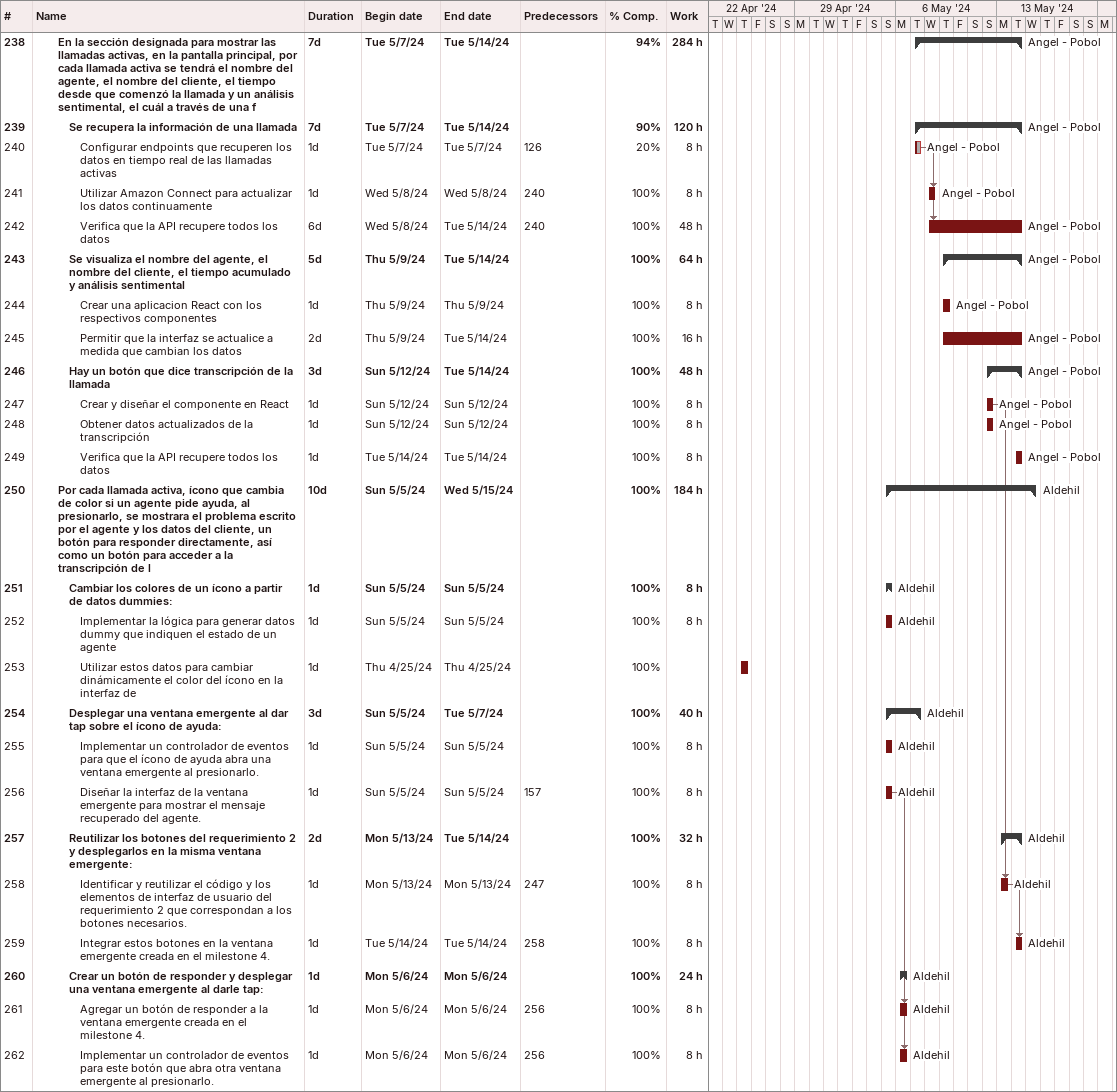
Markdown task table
| ID | Level | Task | Duration | Start | Finish | Predecessors | Resources | % complete | Work (h) |
|---|---|---|---|---|---|---|---|---|---|
| 238 | 3 | **En la sección designada para mostrar las llamadas activas, en la pantalla principal, por cada llamada activa se tendrá el nombre del agente, el nombre del cliente, el tiempo desde que comenzó la llamada y un análisis sentimental, el cuál a través de una f** | 7d | 2024-05-07 | 2024-05-14 |  | Angel - Pobol | 94 | 284 |
| 239 | 4 | **Se recupera la información de una llamada** | 7d | 2024-05-07 | 2024-05-14 |  | Angel - Pobol | 90 | 120 |
| 240 | 5 | Configurar endpoints que recuperen los datos en tiempo real de las llamadas activas | 1d | 2024-05-07 | 2024-05-07 | 126 | Angel - Pobol | 20 | 8 |
| 241 | 5 | Utilizar Amazon Connect para actualizar los datos continuamente | 1d | 2024-05-08 | 2024-05-08 | 240 | Angel - Pobol | 100 | 8 |
| 242 | 5 | Verifica que la API recupere todos los datos | 6d | 2024-05-08 | 2024-05-14 | 240 | Angel - Pobol | 100 | 48 |
| 243 | 4 | **Se visualiza el nombre del agente, el nombre del cliente, el tiempo acumulado y análisis sentimental** | 5d | 2024-05-09 | 2024-05-14 |  | Angel - Pobol | 100 | 64 |
| 244 | 5 | Crear una aplicacion React con los respectivos componentes | 1d | 2024-05-09 | 2024-05-09 |  | Angel - Pobol | 100 | 8 |
| 245 | 5 | Permitir que la interfaz se actualice a medida que cambian los datos | 2d | 2024-05-09 | 2024-05-14 |  | Angel - Pobol | 100 | 16 |
| 246 | 4 | **Hay un botón que dice transcripción de la llamada** | 3d | 2024-05-12 | 2024-05-14 |  | Angel - Pobol | 100 | 48 |
| 247 | 5 | Crear y diseñar el componente en React | 1d | 2024-05-12 | 2024-05-12 |  | Angel - Pobol | 100 | 8 |
| 248 | 5 | Obtener datos actualizados de la transcripción | 1d | 2024-05-12 | 2024-05-12 |  | Angel - Pobol | 100 | 8 |
| 249 | 5 | Verifica que la API recupere todos los datos | 1d | 2024-05-14 | 2024-05-14 |  | Angel - Pobol | 100 | 8 |
| 250 | 3 | **Por cada llamada activa, ícono que cambia de color si un agente pide ayuda, al presionarlo, se mostrara el problema escrito por el agente y los datos del cliente, un botón para responder directamente, así como un botón para acceder a la transcripción de l** | 10d | 2024-05-05 | 2024-05-15 |  | Aldehil | 100 | 184 |
| 251 | 4 | **Cambiar los colores de un ícono a partir de datos dummies:** | 1d | 2024-05-05 | 2024-05-05 |  | Aldehil | 100 | 8 |
| 252 | 5 | Implementar la lógica para generar datos dummy que indiquen el estado de un agente | 1d | 2024-05-05 | 2024-05-05 |  | Aldehil | 100 | 8 |
| 253 | 5 | Utilizar estos datos para cambiar dinámicamente el color del ícono en la interfaz de | 1d | 2024-04-25 | 2024-04-25 |  |  | 100 |  |
| 254 | 4 | **Desplegar una ventana emergente al dar tap sobre el ícono de ayuda:** | 3d | 2024-05-05 | 2024-05-07 |  | Aldehil | 100 | 40 |
| 255 | 5 | Implementar un controlador de eventos para que el ícono de ayuda abra una ventana emergente al presionarlo. | 1d | 2024-05-05 | 2024-05-05 |  | Aldehil | 100 | 8 |
| 256 | 5 | Diseñar la interfaz de la ventana emergente para mostrar el mensaje recuperado del agente. | 1d | 2024-05-05 | 2024-05-05 | 157 | Aldehil | 100 | 8 |
| 257 | 4 | **Reutilizar los botones del requerimiento 2 y desplegarlos en la misma ventana emergente:** | 2d | 2024-05-13 | 2024-05-14 |  | Aldehil | 100 | 32 |
| 258 | 5 | Identificar y reutilizar el código y los elementos de interfaz de usuario del requerimiento 2 que correspondan a los botones necesarios. | 1d | 2024-05-13 | 2024-05-13 | 247 | Aldehil | 100 | 8 |
| 259 | 5 | Integrar estos botones en la ventana emergente creada en el milestone 4. | 1d | 2024-05-14 | 2024-05-14 | 258 | Aldehil | 100 | 8 |
| 260 | 4 | **Crear un botón de responder y desplegar una ventana emergente al darle tap:** | 1d | 2024-05-06 | 2024-05-06 |  | Aldehil | 100 | 24 |
| 261 | 5 | Agregar un botón de responder a la ventana emergente creada en el milestone 4. | 1d | 2024-05-06 | 2024-05-06 | 256 | Aldehil | 100 | 8 |
| 262 | 5 | Implementar un controlador de eventos para este botón que abra otra ventana emergente al presionarlo. | 1d | 2024-05-06 | 2024-05-06 | 256 | Aldehil | 100 | 8 |
